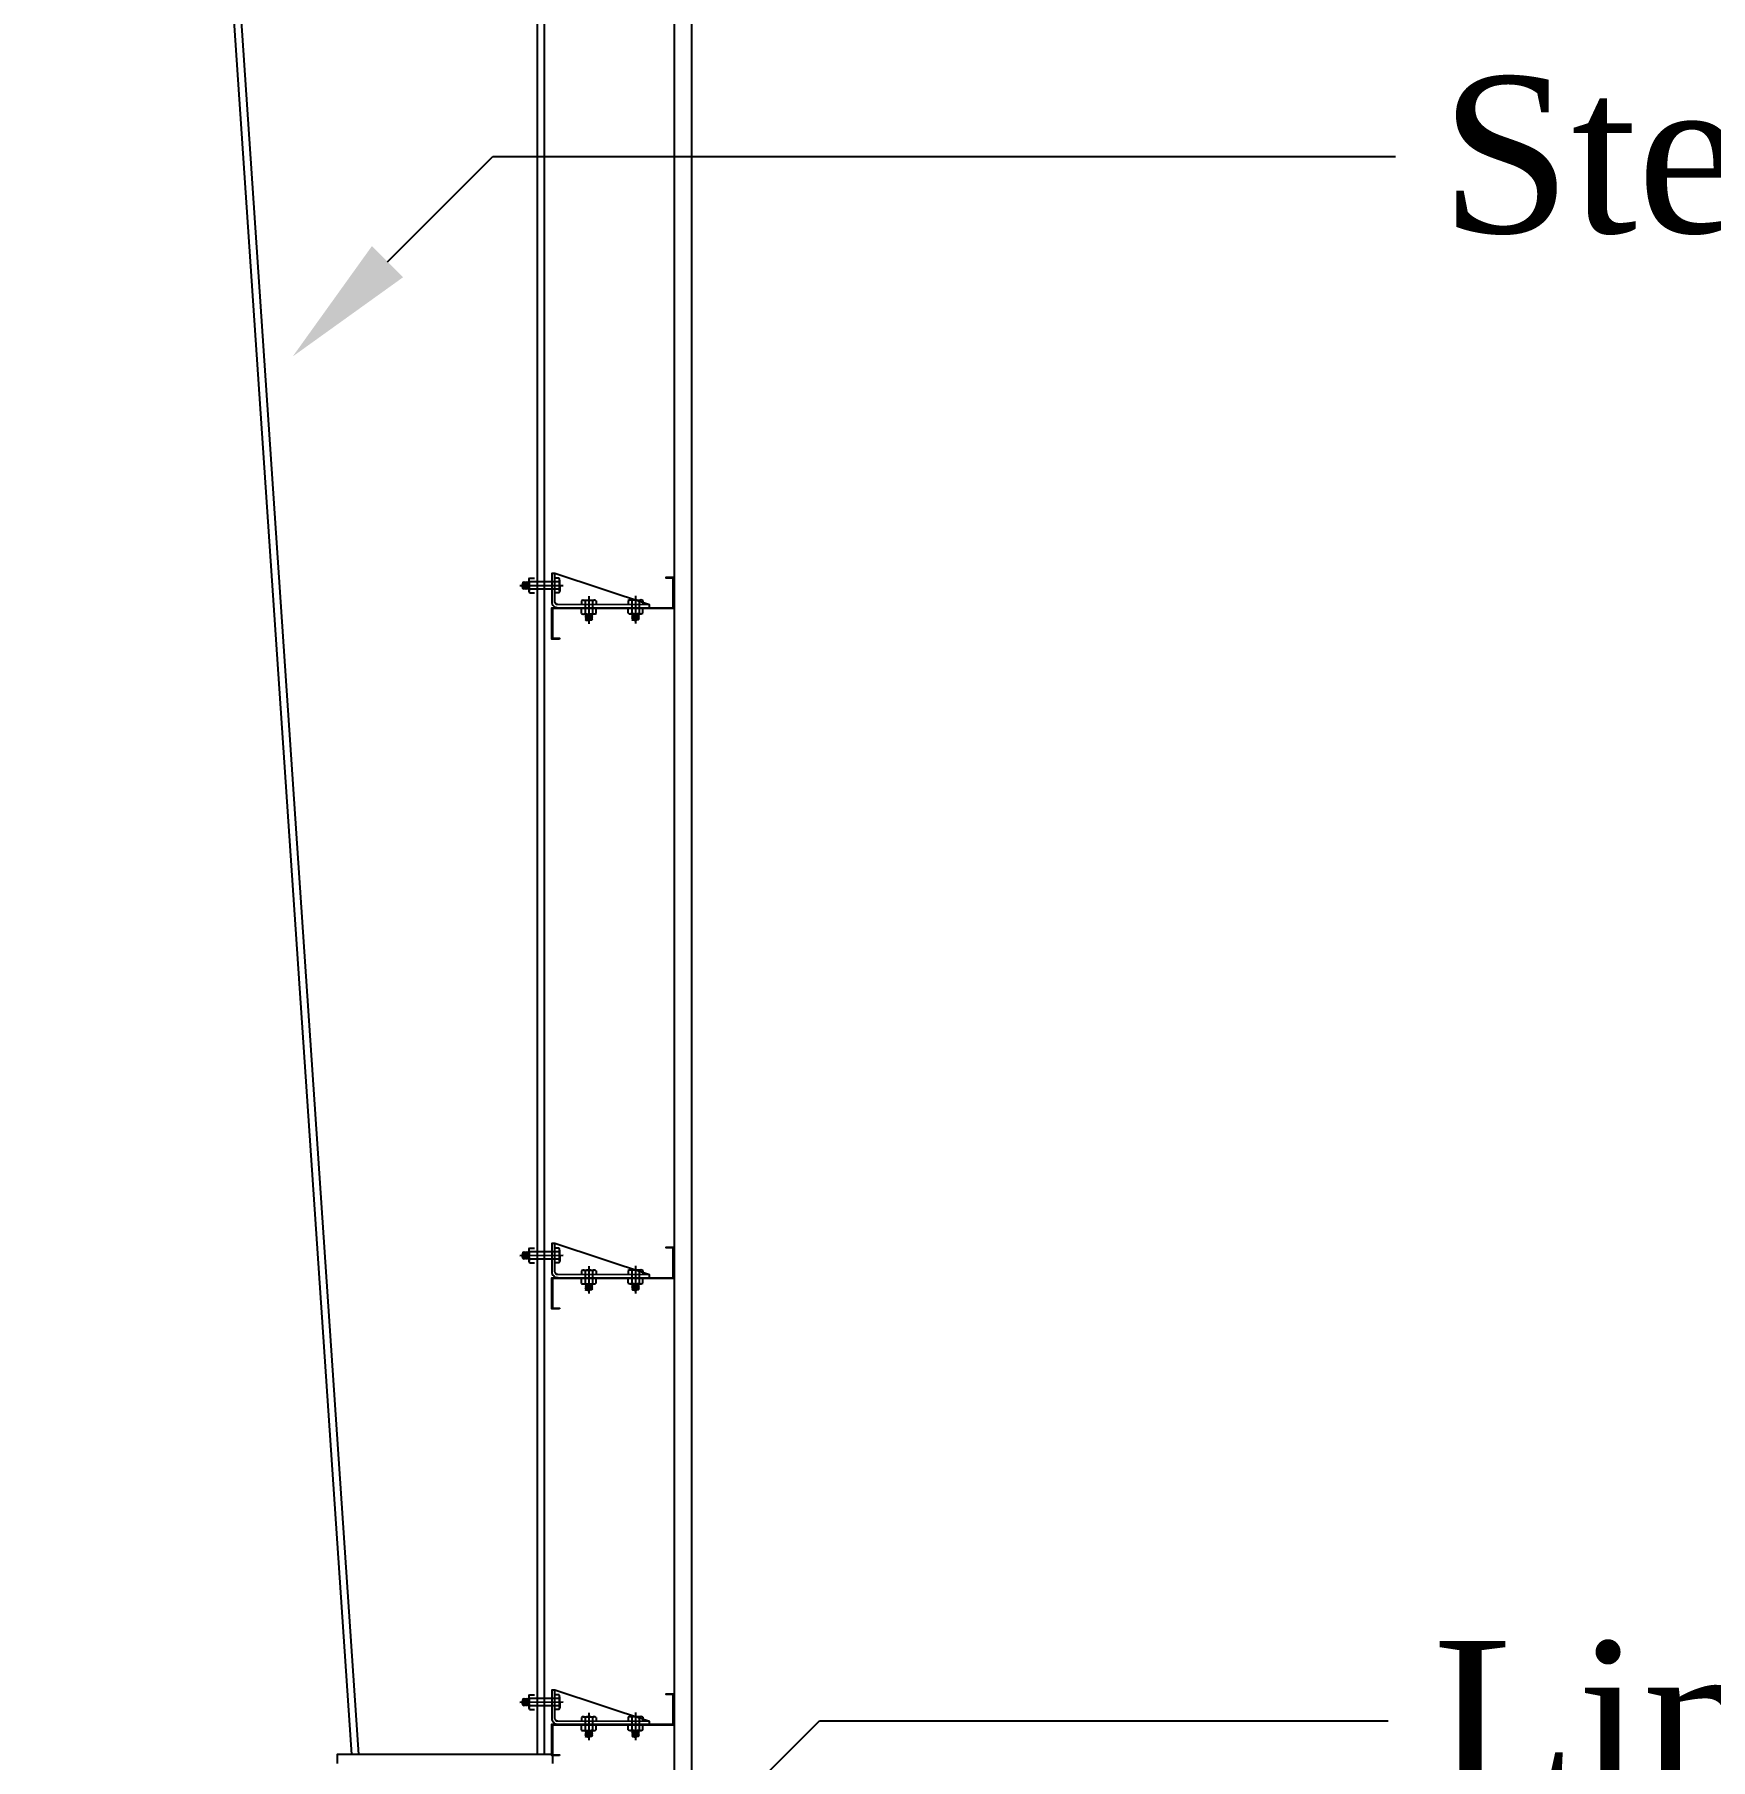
# Model space of a CAD drawing. Header units: metres. Extents: x 1422408 to 2565053, y 3723 to 80428.
# Drawn here: x 2267885.401 to 2267889.155, y 4219.656 to 4223.519 of the extents above; entities that cross this region are included whole.
import ezdxf
from ezdxf import colors
from ezdxf.entities.mleader import LeaderData, LeaderLine
from ezdxf.math import Vec2, Vec3

# ---------------------------------------------------------------- set-up
doc = ezdxf.new("R2010")
doc.units = ezdxf.units.M
doc.header["$LTSCALE"] = 3.5
doc.header["$MEASUREMENT"] = 0
doc.layers.get('0').update_dxf_attribs({"linetype": 'CONTINUOUS'})
doc.styles.add('style1jaya', font='times.ttf')

msp = doc.modelspace()

# ---------------------------------------------------------------- linework, layer by layer
for p, q in [((2267886.11103, 4219.66774), (2267885.40053, 4230.14474)), ((2267886.1271, 4219.66774), (2267885.41659, 4230.14474)), ((2267886.5271, 4219.66774), (2267886.52724, 4230.14474)), ((2267886.5431, 4219.66774), (2267886.54324, 4230.14474)), ((2267886.58486, 4222.28455), (2267886.48794, 4222.28442)), ((2267886.77799, 4222.2417), (2267886.56596, 4222.31182)), ((2267886.64179, 4222.26112), (2267886.64204, 4222.19954)), ((2267886.73023, 4222.25108), (2267886.73027, 4222.24151)), ((2267886.73433, 4222.25246), (2267886.75894, 4222.25256)), ((2267886.73844, 4222.25111), (2267886.73856, 4222.22083)), ((2267886.7466, 4222.26155), (2267886.74685, 4222.19998)), ((2267886.75484, 4222.25118), (2267886.75496, 4222.22306)), ((2267886.76305, 4222.25121), (2267886.76309, 4222.24164)), ((2267886.73035, 4222.22296), (2267886.73031, 4222.23253)), ((2267886.73446, 4222.22161), (2267886.75907, 4222.22171)), ((2267886.73856, 4222.22083), (2267886.74071, 4222.22163)), ((2267886.73856, 4222.22083), (2267886.73993, 4222.21988)), ((2267886.73857, 4222.21791), (2267886.74859, 4222.22166)), ((2267886.73993, 4222.21988), (2267886.73857, 4222.21791)), ((2267886.73857, 4222.21791), (2267886.73995, 4222.21696)), ((2267886.73859, 4222.21499), (2267886.7536, 4222.22062)), ((2267886.73995, 4222.21696), (2267886.73859, 4222.21499)), ((2267886.73859, 4222.21499), (2267886.73996, 4222.21405)), ((2267886.7386, 4222.21208), (2267886.75362, 4222.21771)), ((2267886.73996, 4222.21405), (2267886.7386, 4222.21208)), ((2267886.7386, 4222.21208), (2267886.73997, 4222.21113)), ((2267886.73861, 4222.20916), (2267886.75363, 4222.21479)), ((2267886.73997, 4222.21113), (2267886.73861, 4222.20916)), ((2267886.73861, 4222.20916), (2267886.73998, 4222.20822)), ((2267886.73993, 4222.21988), (2267886.74465, 4222.22165)), ((2267886.73995, 4222.21696), (2267886.75253, 4222.22168)), ((2267886.73996, 4222.21405), (2267886.75497, 4222.21967)), ((2267886.73997, 4222.21113), (2267886.75499, 4222.21676)), ((2267886.73998, 4222.20822), (2267886.755, 4222.21384)), ((2267886.73998, 4222.20822), (2267886.75365, 4222.20896)), ((2267886.73998, 4222.20822), (2267886.74682, 4222.20683)), ((2267886.74454, 4222.20846), (2267886.75364, 4222.21187)), ((2267886.75365, 4222.20896), (2267886.74682, 4222.20683)), ((2267886.7491, 4222.20871), (2267886.75501, 4222.21093)), ((2267886.75434, 4222.22169), (2267886.7536, 4222.22062)), ((2267886.7536, 4222.22062), (2267886.75497, 4222.21967)), ((2267886.75497, 4222.21967), (2267886.75362, 4222.21771)), ((2267886.75362, 4222.21771), (2267886.75499, 4222.21676)), ((2267886.75499, 4222.21676), (2267886.75363, 4222.21479)), ((2267886.75363, 4222.21479), (2267886.755, 4222.21384)), ((2267886.755, 4222.21384), (2267886.75364, 4222.21187)), ((2267886.75364, 4222.21187), (2267886.75501, 4222.21093)), ((2267886.75501, 4222.21093), (2267886.75365, 4222.20896)), ((2267886.76316, 4222.22309), (2267886.76312, 4222.23266)), ((2267886.77799, 4220.7417), (2267886.56596, 4220.81182)), ((2267886.58486, 4220.78455), (2267886.48794, 4220.78442)), ((2267886.64179, 4220.76112), (2267886.64204, 4220.69954)), ((2267886.73023, 4220.75108), (2267886.73027, 4220.74151)), ((2267886.73433, 4220.75246), (2267886.75894, 4220.75256)), ((2267886.73844, 4220.75111), (2267886.73856, 4220.72083)), ((2267886.7466, 4220.76155), (2267886.74685, 4220.69998)), ((2267886.75484, 4220.75118), (2267886.75496, 4220.72306)), ((2267886.76305, 4220.75121), (2267886.76309, 4220.74164)), ((2267886.73035, 4220.72296), (2267886.73031, 4220.73253)), ((2267886.73446, 4220.72161), (2267886.75907, 4220.72171)), ((2267886.73856, 4220.72083), (2267886.74071, 4220.72163)), ((2267886.73856, 4220.72083), (2267886.73993, 4220.71988)), ((2267886.73857, 4220.71791), (2267886.74859, 4220.72166)), ((2267886.73993, 4220.71988), (2267886.73857, 4220.71791)), ((2267886.73857, 4220.71791), (2267886.73995, 4220.71696)), ((2267886.73859, 4220.71499), (2267886.7536, 4220.72062)), ((2267886.73995, 4220.71696), (2267886.73859, 4220.71499)), ((2267886.73859, 4220.71499), (2267886.73996, 4220.71405)), ((2267886.7386, 4220.71208), (2267886.75362, 4220.71771)), ((2267886.73996, 4220.71405), (2267886.7386, 4220.71208)), ((2267886.7386, 4220.71208), (2267886.73997, 4220.71113)), ((2267886.73861, 4220.70916), (2267886.75363, 4220.71479)), ((2267886.73997, 4220.71113), (2267886.73861, 4220.70916)), ((2267886.73861, 4220.70916), (2267886.73998, 4220.70822)), ((2267886.73993, 4220.71988), (2267886.74465, 4220.72165)), ((2267886.73995, 4220.71696), (2267886.75253, 4220.72168)), ((2267886.73996, 4220.71405), (2267886.75497, 4220.71967)), ((2267886.73997, 4220.71113), (2267886.75499, 4220.71676)), ((2267886.73998, 4220.70822), (2267886.755, 4220.71384)), ((2267886.73998, 4220.70822), (2267886.75365, 4220.70896)), ((2267886.73998, 4220.70822), (2267886.74682, 4220.70683)), ((2267886.74454, 4220.70846), (2267886.75364, 4220.71187)), ((2267886.75365, 4220.70896), (2267886.74682, 4220.70683)), ((2267886.7491, 4220.70871), (2267886.75501, 4220.71093)), ((2267886.75434, 4220.72169), (2267886.7536, 4220.72062)), ((2267886.7536, 4220.72062), (2267886.75497, 4220.71967)), ((2267886.75497, 4220.71967), (2267886.75362, 4220.71771)), ((2267886.75362, 4220.71771), (2267886.75499, 4220.71676)), ((2267886.75499, 4220.71676), (2267886.75363, 4220.71479)), ((2267886.75363, 4220.71479), (2267886.755, 4220.71384)), ((2267886.755, 4220.71384), (2267886.75364, 4220.71187)), ((2267886.75364, 4220.71187), (2267886.75501, 4220.71093)), ((2267886.75501, 4220.71093), (2267886.75365, 4220.70896)), ((2267886.76316, 4220.72309), (2267886.76312, 4220.73266)), ((2267886.77799, 4219.7417), (2267886.56596, 4219.81182)), ((2267886.58486, 4219.78455), (2267886.48794, 4219.78442)), ((2267886.64179, 4219.76112), (2267886.64204, 4219.69954)), ((2267886.73023, 4219.75108), (2267886.73027, 4219.74151)), ((2267886.73035, 4219.72296), (2267886.73031, 4219.73253)), ((2267886.73433, 4219.75246), (2267886.75894, 4219.75256)), ((2267886.73844, 4219.75111), (2267886.73856, 4219.72083)), ((2267886.7466, 4219.76155), (2267886.74685, 4219.69998)), ((2267886.75484, 4219.75118), (2267886.75496, 4219.72306)), ((2267886.76305, 4219.75121), (2267886.76309, 4219.74164)), ((2267886.76316, 4219.72309), (2267886.76312, 4219.73266)), ((2267886.73446, 4219.72161), (2267886.75907, 4219.72171)), ((2267886.73856, 4219.72083), (2267886.74071, 4219.72163)), ((2267886.73856, 4219.72083), (2267886.73993, 4219.71988)), ((2267886.73857, 4219.71791), (2267886.74859, 4219.72166)), ((2267886.73993, 4219.71988), (2267886.73857, 4219.71791)), ((2267886.73857, 4219.71791), (2267886.73995, 4219.71696)), ((2267886.73859, 4219.71499), (2267886.7536, 4219.72062)), ((2267886.73995, 4219.71696), (2267886.73859, 4219.71499)), ((2267886.73859, 4219.71499), (2267886.73996, 4219.71405)), ((2267886.7386, 4219.71208), (2267886.75362, 4219.71771)), ((2267886.73996, 4219.71405), (2267886.7386, 4219.71208)), ((2267886.7386, 4219.71208), (2267886.73997, 4219.71113)), ((2267886.73861, 4219.70916), (2267886.75363, 4219.71479)), ((2267886.73997, 4219.71113), (2267886.73861, 4219.70916)), ((2267886.73861, 4219.70916), (2267886.73998, 4219.70822)), ((2267886.73993, 4219.71988), (2267886.74465, 4219.72165)), ((2267886.73995, 4219.71696), (2267886.75253, 4219.72168)), ((2267886.73996, 4219.71405), (2267886.75497, 4219.71967)), ((2267886.73997, 4219.71113), (2267886.75499, 4219.71676)), ((2267886.73998, 4219.70822), (2267886.755, 4219.71384)), ((2267886.73998, 4219.70822), (2267886.75365, 4219.70896)), ((2267886.73998, 4219.70822), (2267886.74682, 4219.70683)), ((2267886.74454, 4219.70846), (2267886.75364, 4219.71187)), ((2267886.75365, 4219.70896), (2267886.74682, 4219.70683)), ((2267886.7491, 4219.70871), (2267886.75501, 4219.71093)), ((2267886.75434, 4219.72169), (2267886.7536, 4219.72062)), ((2267886.7536, 4219.72062), (2267886.75497, 4219.71967)), ((2267886.75497, 4219.71967), (2267886.75362, 4219.71771)), ((2267886.75362, 4219.71771), (2267886.75499, 4219.71676)), ((2267886.75499, 4219.71676), (2267886.75363, 4219.71479)), ((2267886.75363, 4219.71479), (2267886.755, 4219.71384)), ((2267886.755, 4219.71384), (2267886.75364, 4219.71187)), ((2267886.75364, 4219.71187), (2267886.75501, 4219.71093)), ((2267886.75501, 4219.71093), (2267886.75365, 4219.70896))]:
    msp.add_line(p, q)
at = {"linetype": 'Continuous'}
for p, q in [((2267886.49437, 4222.2915), (2267886.49299, 4222.28465)), ((2267886.49512, 4222.27783), (2267886.49299, 4222.28465)), ((2267886.49532, 4222.29287), (2267886.49437, 4222.2915)), ((2267886.49437, 4222.2915), (2267886.5, 4222.27648)), ((2267886.49437, 4222.2915), (2267886.49512, 4222.27783)), ((2267886.49462, 4222.28694), (2267886.49803, 4222.27784)), ((2267886.49487, 4222.28238), (2267886.49709, 4222.27647)), ((2267886.49532, 4222.29287), (2267886.50095, 4222.27785)), ((2267886.49729, 4222.29151), (2267886.49532, 4222.29287)), ((2267886.49824, 4222.29288), (2267886.49729, 4222.29151)), ((2267886.49729, 4222.29151), (2267886.50292, 4222.27649)), ((2267886.49824, 4222.29288), (2267886.50386, 4222.27786)), ((2267886.50021, 4222.29152), (2267886.49824, 4222.29288)), ((2267886.50115, 4222.29289), (2267886.50021, 4222.29152)), ((2267886.50021, 4222.29152), (2267886.50583, 4222.2765)), ((2267886.50115, 4222.29289), (2267886.50678, 4222.27787)), ((2267886.50312, 4222.29153), (2267886.50115, 4222.29289)), ((2267886.50407, 4222.2929), (2267886.50312, 4222.29153)), ((2267886.50312, 4222.29153), (2267886.50784, 4222.27894)), ((2267886.50407, 4222.2929), (2267886.50782, 4222.28288)), ((2267886.50604, 4222.29154), (2267886.50407, 4222.2929)), ((2267886.50698, 4222.29292), (2267886.50604, 4222.29154)), ((2267886.50604, 4222.29154), (2267886.50781, 4222.28682)), ((2267886.50698, 4222.29292), (2267886.50779, 4222.29076)), ((2267886.50778, 4222.29292), (2267886.50698, 4222.29292)), ((2267886.50776, 4222.29702), (2267886.50786, 4222.27241)), ((2267886.50911, 4222.30113), (2267886.52067, 4222.30118)), ((2267886.57543, 4222.29292), (2267886.50915, 4222.29292)), ((2267886.5754, 4222.30112), (2267886.56583, 4222.30108)), ((2267886.57678, 4222.29703), (2267886.57688, 4222.27242)), ((2267886.49709, 4222.27647), (2267886.49512, 4222.27783)), ((2267886.49803, 4222.27784), (2267886.49709, 4222.27647)), ((2267886.5, 4222.27648), (2267886.49803, 4222.27784)), ((2267886.50095, 4222.27785), (2267886.5, 4222.27648)), ((2267886.50292, 4222.27649), (2267886.50095, 4222.27785)), ((2267886.50386, 4222.27786), (2267886.50292, 4222.27649)), ((2267886.50583, 4222.2765), (2267886.50386, 4222.27786)), ((2267886.50678, 4222.27787), (2267886.50583, 4222.2765)), ((2267886.50785, 4222.27714), (2267886.50678, 4222.27787)), ((2267886.5755, 4222.27652), (2267886.50921, 4222.27652)), ((2267886.50925, 4222.26831), (2267886.52067, 4222.26836)), ((2267886.57553, 4222.26831), (2267886.56596, 4222.26827)), ((2267886.62543, 4222.25064), (2267886.62547, 4222.24107)), ((2267886.62952, 4222.25203), (2267886.65413, 4222.25213)), ((2267886.63363, 4222.25068), (2267886.63375, 4222.22251)), ((2267886.65004, 4222.25075), (2267886.65015, 4222.22258)), ((2267886.65824, 4222.25078), (2267886.65828, 4222.24121)), ((2267886.62554, 4222.22248), (2267886.6255, 4222.23205)), ((2267886.62965, 4222.22113), (2267886.65426, 4222.22123)), ((2267886.63375, 4222.22035), (2267886.63591, 4222.22116)), ((2267886.63375, 4222.22115), (2267886.63375, 4222.22035)), ((2267886.63375, 4222.22035), (2267886.63513, 4222.2194)), ((2267886.63377, 4222.21743), (2267886.64379, 4222.22119)), ((2267886.63513, 4222.2194), (2267886.63377, 4222.21743)), ((2267886.63377, 4222.21743), (2267886.63514, 4222.21649)), ((2267886.63378, 4222.21452), (2267886.6488, 4222.22015)), ((2267886.63514, 4222.21649), (2267886.63378, 4222.21452)), ((2267886.63378, 4222.21452), (2267886.63515, 4222.21357)), ((2267886.63379, 4222.2116), (2267886.64881, 4222.21723)), ((2267886.63515, 4222.21357), (2267886.63379, 4222.2116)), ((2267886.63379, 4222.2116), (2267886.63516, 4222.21066)), ((2267886.6338, 4222.20869), (2267886.64882, 4222.21431)), ((2267886.63516, 4222.21066), (2267886.6338, 4222.20869)), ((2267886.6338, 4222.20869), (2267886.63517, 4222.20774)), ((2267886.63513, 4222.2194), (2267886.63985, 4222.22117)), ((2267886.63514, 4222.21649), (2267886.64773, 4222.2212)), ((2267886.63515, 4222.21357), (2267886.65017, 4222.2192)), ((2267886.63516, 4222.21066), (2267886.65018, 4222.21628)), ((2267886.63517, 4222.20774), (2267886.65019, 4222.21337)), ((2267886.63517, 4222.20774), (2267886.64884, 4222.20848)), ((2267886.63517, 4222.20774), (2267886.64202, 4222.20635)), ((2267886.63973, 4222.20799), (2267886.64883, 4222.2114)), ((2267886.64884, 4222.20848), (2267886.64202, 4222.20635)), ((2267886.64429, 4222.20824), (2267886.6502, 4222.21045)), ((2267886.64953, 4222.22121), (2267886.6488, 4222.22015)), ((2267886.6488, 4222.22015), (2267886.65017, 4222.2192)), ((2267886.65017, 4222.2192), (2267886.64881, 4222.21723)), ((2267886.64881, 4222.21723), (2267886.65018, 4222.21628)), ((2267886.65018, 4222.21628), (2267886.64882, 4222.21431)), ((2267886.64882, 4222.21431), (2267886.65019, 4222.21337)), ((2267886.65019, 4222.21337), (2267886.64883, 4222.2114)), ((2267886.64883, 4222.2114), (2267886.6502, 4222.21045)), ((2267886.6502, 4222.21045), (2267886.64884, 4222.20848)), ((2267886.65836, 4222.22262), (2267886.65832, 4222.23219)), ((2267886.49437, 4220.7915), (2267886.49299, 4220.78465)), ((2267886.49512, 4220.77783), (2267886.49299, 4220.78465)), ((2267886.49532, 4220.79287), (2267886.49437, 4220.7915)), ((2267886.49437, 4220.7915), (2267886.5, 4220.77648)), ((2267886.49437, 4220.7915), (2267886.49512, 4220.77783)), ((2267886.49462, 4220.78694), (2267886.49803, 4220.77784)), ((2267886.49487, 4220.78238), (2267886.49709, 4220.77647)), ((2267886.49709, 4220.77647), (2267886.49512, 4220.77783)), ((2267886.49532, 4220.79287), (2267886.50095, 4220.77785)), ((2267886.49729, 4220.79151), (2267886.49532, 4220.79287)), ((2267886.49803, 4220.77784), (2267886.49709, 4220.77647)), ((2267886.49824, 4220.79288), (2267886.49729, 4220.79151)), ((2267886.49729, 4220.79151), (2267886.50292, 4220.77649)), ((2267886.5, 4220.77648), (2267886.49803, 4220.77784)), ((2267886.49824, 4220.79288), (2267886.50386, 4220.77786)), ((2267886.50021, 4220.79152), (2267886.49824, 4220.79288)), ((2267886.50095, 4220.77785), (2267886.5, 4220.77648)), ((2267886.50115, 4220.79289), (2267886.50021, 4220.79152)), ((2267886.50021, 4220.79152), (2267886.50583, 4220.7765)), ((2267886.50292, 4220.77649), (2267886.50095, 4220.77785)), ((2267886.50115, 4220.79289), (2267886.50678, 4220.77787)), ((2267886.50312, 4220.79153), (2267886.50115, 4220.79289)), ((2267886.50386, 4220.77786), (2267886.50292, 4220.77649)), ((2267886.50407, 4220.7929), (2267886.50312, 4220.79153)), ((2267886.50312, 4220.79153), (2267886.50784, 4220.77894)), ((2267886.50583, 4220.7765), (2267886.50386, 4220.77786)), ((2267886.50407, 4220.7929), (2267886.50782, 4220.78288)), ((2267886.50604, 4220.79154), (2267886.50407, 4220.7929)), ((2267886.50678, 4220.77787), (2267886.50583, 4220.7765)), ((2267886.50698, 4220.79292), (2267886.50604, 4220.79154)), ((2267886.50604, 4220.79154), (2267886.50781, 4220.78682)), ((2267886.50785, 4220.77714), (2267886.50678, 4220.77787)), ((2267886.50698, 4220.79292), (2267886.50779, 4220.79076)), ((2267886.50778, 4220.79292), (2267886.50698, 4220.79292)), ((2267886.50776, 4220.79702), (2267886.50786, 4220.77241)), ((2267886.50911, 4220.80113), (2267886.52067, 4220.80118)), ((2267886.57543, 4220.79292), (2267886.50915, 4220.79292)), ((2267886.5755, 4220.77652), (2267886.50921, 4220.77652)), ((2267886.5754, 4220.80112), (2267886.56583, 4220.80108)), ((2267886.57678, 4220.79703), (2267886.57688, 4220.77242)), ((2267886.50925, 4220.76831), (2267886.52067, 4220.76836)), ((2267886.57553, 4220.76831), (2267886.56596, 4220.76827)), ((2267886.62543, 4220.75064), (2267886.62547, 4220.74107)), ((2267886.62952, 4220.75203), (2267886.65413, 4220.75213)), ((2267886.63363, 4220.75068), (2267886.63375, 4220.72251)), ((2267886.65004, 4220.75075), (2267886.65015, 4220.72258)), ((2267886.65824, 4220.75078), (2267886.65828, 4220.74121)), ((2267886.62554, 4220.72248), (2267886.6255, 4220.73205)), ((2267886.62965, 4220.72113), (2267886.65426, 4220.72123)), ((2267886.63375, 4220.72035), (2267886.63591, 4220.72116)), ((2267886.63375, 4220.72115), (2267886.63375, 4220.72035)), ((2267886.63375, 4220.72035), (2267886.63513, 4220.7194)), ((2267886.63377, 4220.71743), (2267886.64379, 4220.72119)), ((2267886.63513, 4220.7194), (2267886.63377, 4220.71743)), ((2267886.63377, 4220.71743), (2267886.63514, 4220.71649)), ((2267886.63378, 4220.71452), (2267886.6488, 4220.72015)), ((2267886.63514, 4220.71649), (2267886.63378, 4220.71452)), ((2267886.63378, 4220.71452), (2267886.63515, 4220.71357)), ((2267886.63379, 4220.7116), (2267886.64881, 4220.71723)), ((2267886.63515, 4220.71357), (2267886.63379, 4220.7116)), ((2267886.63379, 4220.7116), (2267886.63516, 4220.71066)), ((2267886.6338, 4220.70869), (2267886.64882, 4220.71431)), ((2267886.63516, 4220.71066), (2267886.6338, 4220.70869)), ((2267886.6338, 4220.70869), (2267886.63517, 4220.70774)), ((2267886.63513, 4220.7194), (2267886.63985, 4220.72117)), ((2267886.63514, 4220.71649), (2267886.64773, 4220.7212)), ((2267886.63515, 4220.71357), (2267886.65017, 4220.7192)), ((2267886.63516, 4220.71066), (2267886.65018, 4220.71628)), ((2267886.63517, 4220.70774), (2267886.65019, 4220.71337)), ((2267886.63517, 4220.70774), (2267886.64884, 4220.70848)), ((2267886.63517, 4220.70774), (2267886.64202, 4220.70635)), ((2267886.63973, 4220.70799), (2267886.64883, 4220.7114)), ((2267886.64884, 4220.70848), (2267886.64202, 4220.70635)), ((2267886.64429, 4220.70824), (2267886.6502, 4220.71045)), ((2267886.64953, 4220.72121), (2267886.6488, 4220.72015)), ((2267886.6488, 4220.72015), (2267886.65017, 4220.7192)), ((2267886.65017, 4220.7192), (2267886.64881, 4220.71723)), ((2267886.64881, 4220.71723), (2267886.65018, 4220.71628)), ((2267886.65018, 4220.71628), (2267886.64882, 4220.71431)), ((2267886.64882, 4220.71431), (2267886.65019, 4220.71337)), ((2267886.65019, 4220.71337), (2267886.64883, 4220.7114)), ((2267886.64883, 4220.7114), (2267886.6502, 4220.71045)), ((2267886.6502, 4220.71045), (2267886.64884, 4220.70848)), ((2267886.65836, 4220.72262), (2267886.65832, 4220.73219)), ((2267886.49437, 4219.7915), (2267886.49299, 4219.78465)), ((2267886.49512, 4219.77783), (2267886.49299, 4219.78465)), ((2267886.49532, 4219.79287), (2267886.49437, 4219.7915)), ((2267886.49437, 4219.7915), (2267886.5, 4219.77648)), ((2267886.49437, 4219.7915), (2267886.49512, 4219.77783)), ((2267886.49462, 4219.78694), (2267886.49803, 4219.77784)), ((2267886.49487, 4219.78238), (2267886.49709, 4219.77647)), ((2267886.49709, 4219.77647), (2267886.49512, 4219.77783)), ((2267886.49532, 4219.79287), (2267886.50095, 4219.77785)), ((2267886.49729, 4219.79151), (2267886.49532, 4219.79287)), ((2267886.49803, 4219.77784), (2267886.49709, 4219.77647)), ((2267886.49824, 4219.79288), (2267886.49729, 4219.79151)), ((2267886.49729, 4219.79151), (2267886.50292, 4219.77649)), ((2267886.5, 4219.77648), (2267886.49803, 4219.77784)), ((2267886.49824, 4219.79288), (2267886.50386, 4219.77786)), ((2267886.50021, 4219.79152), (2267886.49824, 4219.79288)), ((2267886.50095, 4219.77785), (2267886.5, 4219.77648)), ((2267886.50115, 4219.79289), (2267886.50021, 4219.79152)), ((2267886.50021, 4219.79152), (2267886.50583, 4219.7765)), ((2267886.50292, 4219.77649), (2267886.50095, 4219.77785)), ((2267886.50115, 4219.79289), (2267886.50678, 4219.77787)), ((2267886.50312, 4219.79153), (2267886.50115, 4219.79289)), ((2267886.50386, 4219.77786), (2267886.50292, 4219.77649)), ((2267886.50407, 4219.7929), (2267886.50312, 4219.79153)), ((2267886.50312, 4219.79153), (2267886.50784, 4219.77894)), ((2267886.50583, 4219.7765), (2267886.50386, 4219.77786)), ((2267886.50407, 4219.7929), (2267886.50782, 4219.78288)), ((2267886.50604, 4219.79154), (2267886.50407, 4219.7929)), ((2267886.50678, 4219.77787), (2267886.50583, 4219.7765)), ((2267886.50698, 4219.79292), (2267886.50604, 4219.79154)), ((2267886.50604, 4219.79154), (2267886.50781, 4219.78682)), ((2267886.50785, 4219.77714), (2267886.50678, 4219.77787)), ((2267886.50698, 4219.79292), (2267886.50779, 4219.79076)), ((2267886.50778, 4219.79292), (2267886.50698, 4219.79292)), ((2267886.50776, 4219.79702), (2267886.50786, 4219.77241)), ((2267886.50911, 4219.80113), (2267886.52067, 4219.80118)), ((2267886.57543, 4219.79292), (2267886.50915, 4219.79292)), ((2267886.5755, 4219.77652), (2267886.50921, 4219.77652)), ((2267886.50925, 4219.76831), (2267886.52067, 4219.76836)), ((2267886.5754, 4219.80112), (2267886.56583, 4219.80108)), ((2267886.57553, 4219.76831), (2267886.56596, 4219.76827)), ((2267886.57678, 4219.79703), (2267886.57688, 4219.77242)), ((2267886.62543, 4219.75064), (2267886.62547, 4219.74107)), ((2267886.62554, 4219.72248), (2267886.6255, 4219.73205)), ((2267886.62952, 4219.75203), (2267886.65413, 4219.75213)), ((2267886.63363, 4219.75068), (2267886.63375, 4219.72251)), ((2267886.65004, 4219.75075), (2267886.65015, 4219.72258)), ((2267886.65824, 4219.75078), (2267886.65828, 4219.74121)), ((2267886.65836, 4219.72262), (2267886.65832, 4219.73219)), ((2267886.62965, 4219.72113), (2267886.65426, 4219.72123)), ((2267886.63375, 4219.72035), (2267886.63591, 4219.72116)), ((2267886.63375, 4219.72115), (2267886.63375, 4219.72035)), ((2267886.63375, 4219.72035), (2267886.63513, 4219.7194)), ((2267886.63377, 4219.71743), (2267886.64379, 4219.72119)), ((2267886.63513, 4219.7194), (2267886.63377, 4219.71743)), ((2267886.63377, 4219.71743), (2267886.63514, 4219.71649)), ((2267886.63378, 4219.71452), (2267886.6488, 4219.72015)), ((2267886.63514, 4219.71649), (2267886.63378, 4219.71452)), ((2267886.63378, 4219.71452), (2267886.63515, 4219.71357)), ((2267886.63379, 4219.7116), (2267886.64881, 4219.71723)), ((2267886.63515, 4219.71357), (2267886.63379, 4219.7116)), ((2267886.63379, 4219.7116), (2267886.63516, 4219.71066)), ((2267886.6338, 4219.70869), (2267886.64882, 4219.71431)), ((2267886.63516, 4219.71066), (2267886.6338, 4219.70869)), ((2267886.6338, 4219.70869), (2267886.63517, 4219.70774)), ((2267886.63513, 4219.7194), (2267886.63985, 4219.72117)), ((2267886.63514, 4219.71649), (2267886.64773, 4219.7212)), ((2267886.63515, 4219.71357), (2267886.65017, 4219.7192)), ((2267886.63516, 4219.71066), (2267886.65018, 4219.71628)), ((2267886.63517, 4219.70774), (2267886.65019, 4219.71337)), ((2267886.63517, 4219.70774), (2267886.64884, 4219.70848)), ((2267886.63517, 4219.70774), (2267886.64202, 4219.70635)), ((2267886.63973, 4219.70799), (2267886.64883, 4219.7114)), ((2267886.64884, 4219.70848), (2267886.64202, 4219.70635)), ((2267886.64429, 4219.70824), (2267886.6502, 4219.71045)), ((2267886.64953, 4219.72121), (2267886.6488, 4219.72015)), ((2267886.6488, 4219.72015), (2267886.65017, 4219.7192)), ((2267886.65017, 4219.7192), (2267886.64881, 4219.71723)), ((2267886.64881, 4219.71723), (2267886.65018, 4219.71628)), ((2267886.65018, 4219.71628), (2267886.64882, 4219.71431)), ((2267886.64882, 4219.71431), (2267886.65019, 4219.71337)), ((2267886.65019, 4219.71337), (2267886.64883, 4219.7114)), ((2267886.64883, 4219.7114), (2267886.6502, 4219.71045)), ((2267886.6502, 4219.71045), (2267886.64884, 4219.70848))]:
    msp.add_line(p, q, dxfattribs=at)
at = {"ltscale": 0.5}
msp.add_lwpolyline([(2267886.83324, 4231.74214), (2267886.8331, 4219.38252), (2267886.8731, 4219.38252), (2267886.87325, 4231.73814)], dxfattribs=at)
for points in [[(2267886.55921, 4222.24865, 0.4142136), (2267886.57318, 4222.23528), (2267886.77802, 4222.23487), (2267886.77799, 4222.2417), (2267886.57303, 4222.24211, -0.4142136), (2267886.56604, 4222.2488), (2267886.56596, 4222.31182), (2267886.5592, 4222.31179)], [(2267886.55921, 4220.74865, 0.4142136), (2267886.57318, 4220.73528), (2267886.77802, 4220.73487), (2267886.77799, 4220.7417), (2267886.57303, 4220.74211, -0.4142136), (2267886.56604, 4220.7488), (2267886.56596, 4220.81182), (2267886.5592, 4220.81179)], [(2267886.55921, 4219.74865, 0.4142136), (2267886.57318, 4219.73528), (2267886.77802, 4219.73487), (2267886.77799, 4219.7417), (2267886.57303, 4219.74211, -0.4142136), (2267886.56604, 4219.7488), (2267886.56596, 4219.81182), (2267886.5592, 4219.81179)]]:
    msp.add_lwpolyline(points, format="xyb", close=True)
at = {"linetype": 'Continuous'}
for points in [[(2267886.57671, 4222.16519), (2267886.55921, 4222.16519), (2267886.55921, 4222.23522), (2267886.83131, 4222.23523), (2267886.83131, 4222.3017), (2267886.81569, 4222.3017), (2267886.81569, 4222.30354), (2267886.83309, 4222.30354), (2267886.8331, 4222.23352), (2267886.561, 4222.23351), (2267886.56091, 4222.16698), (2267886.57671, 4222.16698)], [(2267886.57671, 4220.66519), (2267886.55921, 4220.66519), (2267886.55921, 4220.73522), (2267886.83131, 4220.73523), (2267886.83131, 4220.8017), (2267886.81569, 4220.8017), (2267886.81569, 4220.80354), (2267886.83309, 4220.80354), (2267886.8331, 4220.73352), (2267886.561, 4220.73351), (2267886.56091, 4220.66698), (2267886.57671, 4220.66698)], [(2267886.57671, 4219.66519), (2267886.55921, 4219.66519), (2267886.55921, 4219.73522), (2267886.83131, 4219.73523), (2267886.83131, 4219.8017), (2267886.81569, 4219.8017), (2267886.81569, 4219.80354), (2267886.83309, 4219.80354), (2267886.8331, 4219.73352), (2267886.561, 4219.73351), (2267886.56091, 4219.66698), (2267886.57671, 4219.66698)]]:
    msp.add_lwpolyline(points, close=True, dxfattribs=at)
for points in [[(2267886.56099, 4219.66774), (2267886.07837, 4219.66774), (2267886.07837, 4219.64774)], [(2267886.56099, 4219.66774), (2267886.56099, 4219.64774)]]:
    msp.add_lwpolyline(points)
for centre, radius, start, end in [((2267886.5146, 4222.29705), 0.00684, 143.3664, 217.10619), ((2267886.53311, 4222.28482), 0.02529, 161.31165, 199.16094), ((2267886.56995, 4222.297), 0.00684, 323.3664, 37.10619), ((2267886.55154, 4222.28462), 0.02529, 341.31165, 19.16094), ((2267886.5147, 4222.27244), 0.00684, 143.3664, 217.10619), ((2267886.57005, 4222.27239), 0.00684, 323.3664, 37.10619), ((2267886.62955, 4222.24519), 0.00684, 53.3664, 127.10619), ((2267886.64193, 4222.22679), 0.02529, 71.31165, 109.16094), ((2267886.65416, 4222.24529), 0.00684, 53.3664, 127.10619), ((2267886.62962, 4222.22797), 0.00684, 233.3664, 307.10619), ((2267886.64185, 4222.24647), 0.02529, 251.31165, 289.16094), ((2267886.65423, 4222.22807), 0.00684, 233.3664, 307.10619), ((2267886.5146, 4220.79705), 0.00684, 143.3664, 217.10619), ((2267886.53311, 4220.78482), 0.02529, 161.31165, 199.16094), ((2267886.5147, 4220.77244), 0.00684, 143.3664, 217.10619), ((2267886.56995, 4220.797), 0.00684, 323.3664, 37.10619), ((2267886.55154, 4220.78462), 0.02529, 341.31165, 19.16094), ((2267886.57005, 4220.77239), 0.00684, 323.3664, 37.10619), ((2267886.62955, 4220.74519), 0.00684, 53.3664, 127.10619), ((2267886.64193, 4220.72679), 0.02529, 71.31165, 109.16094), ((2267886.65416, 4220.74529), 0.00684, 53.3664, 127.10619), ((2267886.62962, 4220.72797), 0.00684, 233.3664, 307.10619), ((2267886.64185, 4220.74647), 0.02529, 251.31165, 289.16094), ((2267886.65423, 4220.72807), 0.00684, 233.3664, 307.10619), ((2267886.5146, 4219.79705), 0.00684, 143.3664, 217.10619), ((2267886.53311, 4219.78482), 0.02529, 161.31165, 199.16094), ((2267886.5147, 4219.77244), 0.00684, 143.3664, 217.10619), ((2267886.56995, 4219.797), 0.00684, 323.3664, 37.10619), ((2267886.55154, 4219.78462), 0.02529, 341.31165, 19.16094), ((2267886.57005, 4219.77239), 0.00684, 323.3664, 37.10619), ((2267886.62955, 4219.74519), 0.00684, 53.3664, 127.10619), ((2267886.64193, 4219.72679), 0.02529, 71.31165, 109.16094), ((2267886.65416, 4219.74529), 0.00684, 53.3664, 127.10619), ((2267886.62962, 4219.72797), 0.00684, 233.3664, 307.10619), ((2267886.64185, 4219.74647), 0.02529, 251.31165, 289.16094), ((2267886.65423, 4219.72807), 0.00684, 233.3664, 307.10619)]:
    msp.add_arc(centre, radius, start, end, dxfattribs=at)
for centre, radius, start, end in [((2267886.73436, 4222.24563), 0.00684, 53.3664, 127.10619), ((2267886.74674, 4222.22722), 0.02529, 71.31165, 109.16094), ((2267886.75897, 4222.24573), 0.00684, 53.3664, 127.10619), ((2267886.73443, 4222.22844), 0.00684, 233.3664, 307.10619), ((2267886.74666, 4222.24695), 0.02529, 251.31165, 289.16094), ((2267886.75904, 4222.22854), 0.00684, 233.3664, 307.10619), ((2267886.73436, 4220.74563), 0.00684, 53.3664, 127.10619), ((2267886.74674, 4220.72722), 0.02529, 71.31165, 109.16094), ((2267886.75897, 4220.74573), 0.00684, 53.3664, 127.10619), ((2267886.73443, 4220.72844), 0.00684, 233.3664, 307.10619), ((2267886.74666, 4220.74695), 0.02529, 251.31165, 289.16094), ((2267886.75904, 4220.72854), 0.00684, 233.3664, 307.10619), ((2267886.73436, 4219.74563), 0.00684, 53.3664, 127.10619), ((2267886.74674, 4219.72722), 0.02529, 71.31165, 109.16094), ((2267886.75897, 4219.74573), 0.00684, 53.3664, 127.10619), ((2267886.73443, 4219.72844), 0.00684, 233.3664, 307.10619), ((2267886.74666, 4219.74695), 0.02529, 251.31165, 289.16094), ((2267886.75904, 4219.72854), 0.00684, 233.3664, 307.10619)]:
    msp.add_arc(centre, radius, start, end)

# ---------------------------------------------------------------- leaders
ml = msp.add_multileader_mtext('Standard')
ml.set_content('Steel Column', color=256, style='style1jaya')
ml.set_leader_properties()
ml.build(insert=Vec2(0, 0))
ml.multileader.update_dxf_attribs({"text_right_attachment_type": 6, "dogleg_length": 1090.77257, "arrow_head_size": 0.3})
ctx = ml.context
ctx.base_point, ctx.char_height, ctx.arrow_head_size, ctx.landing_gap_size, ctx.plane_origin = Vec3(2267888.449, 4223.24587), 0.35, 0.3, 0.1, Vec3(2267885.74696, 4222.42079)
ctx.right_attachment = 6
notes = []
notes.append((ctx, [(0, (1, 1, 0), (2267886.42705, 4223.24587), (1, 0), 2.02196, [(0, [(2267885.97896, 4222.79779)], 0, [])])]))
ctx.mtext.insert, ctx.mtext.flow_direction = Vec3(2267888.549, 4223.42478), 5
ml = msp.add_multileader_mtext('Standard')
ml.set_content('Lintel cum Sunshade', color=256, style='style1jaya')
ml.set_leader_properties()
ml.build(insert=Vec2(0, 0))
ml.multileader.update_dxf_attribs({"text_right_attachment_type": 6, "dogleg_length": 1090.77257, "arrow_head_size": 0.3})
ctx = ml.context
ctx.base_point, ctx.char_height, ctx.arrow_head_size, ctx.landing_gap_size, ctx.plane_origin = Vec3(2267888.43229, 4219.74297), 0.35, 0.3, 0.1, Vec3(2267886.47852, 4218.91789)
ctx.right_attachment = 6
notes.append((ctx, [(0, (1, 1, 0), (2267887.15861, 4219.74297), (1, 0), 1.27368, [(0, [(2267886.71052, 4219.29489)], 0, [])])]))
ctx.mtext.insert, ctx.mtext.flow_direction = Vec3(2267888.53229, 4219.92188), 5
for ctx, leaders in notes:
    for number, flags, end, landing, length, lines in leaders:
        leader = LeaderData()
        leader.index, (leader.has_last_leader_line, leader.has_dogleg_vector, leader.attachment_direction) = number, flags
        leader.last_leader_point, leader.dogleg_vector, leader.dogleg_length = Vec3(end), Vec3(landing), length
        for number, points, colour, breaks in lines:
            line = LeaderLine()
            line.index, line.vertices, line.color, line.breaks = number, Vec3.list(points), colors.encode_raw_color(colour), breaks
            leader.lines.append(line)
        ctx.leaders.append(leader)

doc.saveas('drawing.dxf')
